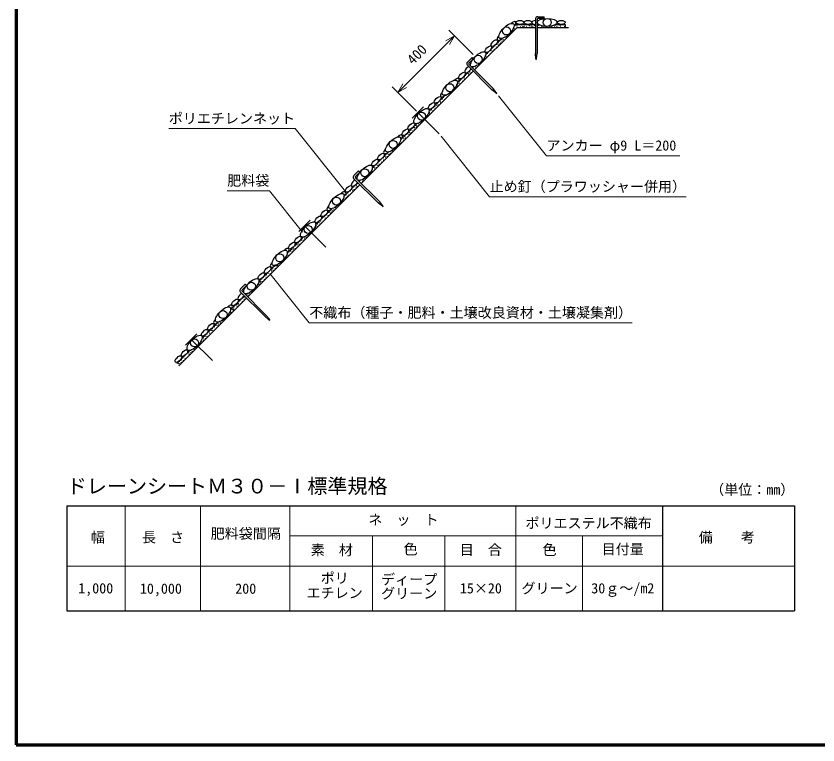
# Model space of a CAD drawing. Units: millimetres, scale not verified. Extents: x 200 to 8200, y 200 to 5838.
# Drawn here: x 200 to 4200, y 200 to 3835 of the extents above; entities that cross this region are included whole.
import ezdxf
from ezdxf.enums import TextEntityAlignment as Align

# ---------------------------------------------------------------- set-up
doc = ezdxf.new("R2010")
doc.units = ezdxf.units.MM
doc.header["$LTSCALE"] = 20
doc.layers.add('C-MTR', color=5, linetype='Continuous')
doc.layers.add('C-MTR-TXT', color=5, linetype='Continuous')
for name, color, linetype, lineweight in [('C-MTR-FRAM', 5, 'Continuous', 25), ('C-MTR-LINE', 5, 'Continuous', 13), ('C-STR', 7, 'Continuous', 25), ('C-STR-DIM', 1, 'Continuous', 13), ('C-STR-HTXT', 1, 'Continuous', 13), ('C-TTL', 2, 'Continuous', 70)]:
    doc.layers.add(name, color=color, linetype=linetype, lineweight=lineweight)
doc.styles.add('ＭＳ ゴシック', font='')
doc.styles.get('ＭＳ ゴシック').set_extended_font_data('MS Gothic')

msp = doc.modelspace()

# ---------------------------------------------------------------- linework, layer by layer
at = {"layer": 'C-MTR-FRAM'}
for p, q in [((453.11, 1392.31), (453.11, 869.31)), ((453.11, 1392.31), (4082.31, 1392.31)), ((3423.98, 1392.31), (3423.98, 869.31)), ((4082.31, 1392.31), (4082.31, 869.31)), ((453.11, 869.31), (4082.31, 869.31))]:
    msp.add_line(p, q, dxfattribs=at)
at = {"layer": 'C-MTR-LINE'}
for p, q in [((744.81, 1392.31), (744.81, 869.31)), ((1120.73, 1392.31), (1120.73, 869.31)), ((1566.02, 1392.31), (1566.02, 869.31)), ((2693.67, 1392.31), (2693.67, 869.31)), ((1566.02, 1242.31), (3423.98, 1242.31)), ((1977.48, 1242.31), (1977.48, 869.31)), ((2338.97, 1242.31), (2338.97, 869.31)), ((3024.75, 1242.31), (3024.75, 869.31)), ((453.11, 1092.31), (4082.31, 1092.31))]:
    msp.add_line(p, q, dxfattribs=at)
at = {"layer": 'C-STR'}
for p, q in [((2790.53, 3823.24), (2790.53, 3648.15)), ((2799.53, 3818.15), (2799.53, 3648.15)), ((2802.05, 3832.13), (2834.99, 3832.13)), ((2834.99, 3823.13), (2804.93, 3823.13)), ((2834.99, 3823.13), (2834.99, 3832.13)), ((2487.4, 3566.35), (2699.53, 3778.48)), ((2597.86, 3676.81), (2699.53, 3778.48)), ((2684.18, 3784.35), (2693.31, 3793.48)), ((2693.31, 3793.48), (2790.53, 3793.48)), ((2699.53, 3778.48), (2790.53, 3778.48)), ((2799.53, 3793.48), (2806.23, 3793.48)), ((2799.53, 3778.48), (2955.91, 3778.48)), ((2892.83, 3793.48), (2939.53, 3793.48)), ((2939.53, 3793.48), (2939.53, 3778.48)), ((2542.76, 3642.93), (2622.95, 3723.11)), ((2793.53, 3623.15), (2790.53, 3648.15)), ((2796.53, 3623.15), (2799.53, 3648.15)), ((2451.33, 3605.76), (2474.62, 3629.06)), ((2480.98, 3622.7), (2459.74, 3601.44)), ((2480.98, 3622.7), (2474.62, 3629.06)), ((2793.53, 3623.15), (2795.03, 3618.15)), ((2795.03, 3618.15), (2796.53, 3623.15)), ((2401.34, 3501.51), (2470.32, 3570.49)), ((2449.47, 3591.33), (2573.32, 3467.55)), ((2459.44, 3594.09), (2579.68, 3473.92)), ((2476.79, 3576.95), (2481.53, 3581.69)), ((1921.71, 3000.66), (2480.93, 3559.88)), ((2259.92, 3360.08), (2340.1, 3440.27)), ((2593.12, 3452), (2573.32, 3467.55)), ((2595.24, 3454.12), (2579.68, 3473.92)), ((2593.12, 3452), (2597.72, 3449.53)), ((2597.72, 3449.53), (2595.24, 3454.12)), ((2232.84, 3382.5), (2176.27, 3325.93)), ((2310.62, 3248.15), (2204.55, 3354.21)), ((2118.5, 3218.66), (2198.68, 3298.85)), ((1977.08, 3077.24), (2057.26, 3157.43)), ((1885.64, 3040.07), (1908.93, 3063.37)), ((1915.3, 3057.01), (1894.05, 3035.75)), ((1915.3, 3057.01), (1908.93, 3063.37)), ((1835.66, 2935.82), (1904.64, 3004.8)), ((1883.78, 3025.64), (2007.63, 2901.86)), ((1893.75, 3028.4), (2014, 2908.23)), ((1911.1, 3011.27), (1915.84, 3016)), ((1356.02, 2434.98), (1915.25, 2994.2)), ((2027.44, 2886.31), (2007.63, 2901.86)), ((2029.56, 2888.44), (2014, 2908.23)), ((2027.44, 2886.31), (2032.04, 2883.84)), ((2032.04, 2883.84), (2029.56, 2888.44)), ((1694.23, 2794.4), (1774.42, 2874.58)), ((1667.15, 2816.81), (1610.58, 2760.25)), ((1744.93, 2682.46), (1638.87, 2788.53)), ((1552.81, 2652.98), (1633, 2733.16)), ((1411.39, 2511.56), (1491.58, 2591.74)), ((1319.96, 2474.38), (1343.25, 2497.69)), ((1349.61, 2491.33), (1328.37, 2470.06)), ((1349.61, 2491.33), (1343.25, 2497.69)), ((1318.1, 2459.96), (1441.95, 2336.18)), ((1328.07, 2462.72), (1448.31, 2342.54)), ((1345.42, 2445.58), (1350.15, 2450.32)), ((1012.57, 2091.52), (1349.56, 2428.51)), ((1269.97, 2370.14), (1338.95, 2439.12)), ((1461.75, 2320.63), (1441.95, 2336.18)), ((1463.87, 2322.75), (1448.31, 2342.54)), ((1461.75, 2320.63), (1466.35, 2318.15)), ((1466.35, 2318.15), (1463.87, 2322.75)), ((1128.55, 2228.71), (1208.73, 2308.9)), ((1101.47, 2251.13), (1044.9, 2194.56)), ((1179.25, 2116.78), (1073.18, 2222.84)), ((1001.97, 2102.13), (1067.31, 2167.48))]:
    msp.add_line(p, q, dxfattribs=at)
at = {"layer": 'C-STR', "color": 3}
for centre, radius in [((2849.53, 3803.48), 20), ((2646.49, 3760.8), 20), ((2505.07, 3619.38), 20), ((2363.65, 3477.96), 20), ((2222.23, 3336.54), 20), ((2080.81, 3195.12), 20), ((2106.18, 3190.65), 0.3), ((1939.39, 3053.69), 20), ((1797.97, 2912.27), 20), ((1656.54, 2770.85), 20), ((1515.12, 2629.43), 20), ((1373.7, 2488.01), 20), ((1232.28, 2346.59), 20), ((1090.86, 2205.17), 20)]:
    msp.add_circle(centre, radius, dxfattribs=at)
at = {"layer": 'C-STR'}
for centre in [(2679.73, 3770.47), (2679.73, 3762.59), (2687.1, 3771.57), (2689.17, 3783.1), (2693.9, 3791.5), (2698.72, 3788.04), (2699.06, 3781.91), (2706.43, 3790.89), (2717.12, 3781.24), (2722.69, 3786.82), (2728.68, 3782.38), (2736.87, 3783.1), (2741.59, 3791.5), (2746.41, 3788.04), (2746.75, 3781.91), (2754.12, 3790.89), (2758.09, 3789.04), (2762.91, 3785.58), (2763.25, 3779.46), (2770.38, 3786.82), (2776.37, 3782.38), (2782.66, 3790.62), (2787.49, 3787.16), (2787.83, 3781.04), (2806.63, 3789.07), (2810.54, 3782.78), (2823.31, 3783.76), (2832.48, 3781.24), (2844.04, 3782.38), (2859.81, 3781.24), (2871.37, 3782.38), (2884.9, 3782.78), (2891.96, 3789.72), (2897.67, 3783.76), (2906.96, 3783.1), (2911.69, 3791.5), (2916.51, 3788.04), (2916.85, 3781.91), (2924.22, 3790.89), (2934.91, 3781.24), (2644.11, 3726.96), (2651.48, 3735.94), (2660.76, 3745.79), (2668.84, 3750.98), (2671.47, 3757.89), (2587.99, 3684.75), (2596.53, 3680.99), (2598.6, 3692.53), (2603.32, 3700.93), (2605.81, 3690.84), (2613.89, 3696.03), (2615.21, 3710.24), (2616.52, 3702.94), (2618.63, 3700.78), (2624.78, 3715.52), (2624.78, 3707.64), (2632.15, 3716.62), (2547.85, 3641.77), (2552.57, 3650.17), (2555.06, 3640.09), (2558.29, 3655.05), (2559.95, 3646.37), (2563.13, 3645.28), (2566.83, 3651.3), (2568.9, 3662.83), (2573.62, 3671.23), (2576.11, 3661.15), (2584.19, 3666.34), (2586.82, 3673.24), (2519.08, 3601.94), (2526.45, 3610.92), (2538.07, 3627.38), (2538.41, 3621.26), (2545.77, 3630.24), (2468.12, 3565.73), (2478.69, 3560.83), (2483.12, 3572.43), (2490.82, 3575.29), (2500.11, 3585.14), (2508.18, 3590.33), (2510.81, 3597.23), (2423.35, 3520.95), (2430.52, 3526.59), (2435.88, 3520.34), (2437.95, 3531.88), (2442.67, 3540.28), (2445.16, 3530.19), (2453.23, 3535.38), (2454.56, 3549.59), (2455.87, 3542.28), (2464.12, 3554.87), (2464.13, 3546.99), (2470.61, 3555.64), (2398.29, 3480.43), (2399.61, 3494.64), (2400.92, 3487.33), (2409.17, 3499.92), (2409.18, 3492.04), (2409.95, 3506.5), (2416.55, 3501.02), (2418.62, 3512.55), (2428.17, 3517.49), (2428.51, 3511.36), (2354.23, 3444.97), (2361.6, 3446.07), (2373.56, 3456.41), (2380.93, 3465.39), (2390.21, 3475.24), (2308.72, 3402.65), (2313.45, 3411.05), (2318.27, 3407.59), (2318.61, 3401.46), (2321.86, 3417.39), (2325.98, 3410.44), (2328.05, 3421.98), (2332.77, 3430.38), (2335.26, 3420.29), (2343.34, 3425.48), (2344.66, 3439.69), (2345.97, 3432.39), (2354.23, 3437.09), (2265.59, 3360.72), (2273.1, 3367.03), (2277.82, 3375.43), (2280.31, 3365.34), (2288.39, 3370.53), (2289.71, 3384.74), (2291.02, 3377.44), (2299.28, 3390.02), (2299.28, 3382.14), (2300.63, 3396.56), (2306.65, 3391.12), (2244.33, 3327.19), (2251.7, 3336.17), (2257.05, 3344.67), (2259.34, 3342.39), (2263.32, 3352.64), (2263.66, 3346.51), (2271.03, 3355.49), (2189.38, 3280.12), (2193.76, 3288.51), (2196.75, 3281.22), (2198.82, 3292.75), (2200.13, 3288.2), (2208.37, 3297.69), (2208.71, 3291.57), (2216.08, 3300.55), (2225.36, 3310.4), (2233.44, 3315.59), (2147.16, 3243.08), (2154.61, 3246.81), (2161.13, 3245.6), (2161.5, 3255.56), (2167.29, 3250.34), (2170.26, 3265.63), (2170.41, 3255.45), (2178.49, 3260.64), (2179.58, 3274.94), (2181.12, 3267.54), (2185.22, 3278.42), (2189.38, 3272.24), (2115.46, 3200.5), (2123.54, 3205.69), (2124.86, 3219.89), (2126.17, 3212.59), (2134.43, 3225.17), (2134.44, 3217.29), (2139.89, 3234.7), (2141.8, 3226.27), (2153.76, 3236.62), (2079.49, 3162.34), (2086.85, 3171.32), (2098.81, 3181.67), (2033.98, 3127.91), (2038.7, 3136.31), (2043.52, 3132.84), (2043.86, 3126.72), (2051.23, 3135.7), (2053.3, 3147.23), (2058.03, 3155.63), (2060.51, 3145.55), (2068.59, 3150.74), (2071.22, 3157.64), (1983.75, 3081.36), (1996.28, 3080.75), (1998.35, 3092.28), (2003.08, 3100.68), (2005.57, 3090.6), (2013.64, 3095.79), (2014.96, 3109.99), (2016.27, 3102.69), (2024.53, 3115.28), (2024.54, 3107.39), (2031.91, 3116.37), (1958.69, 3040.84), (1961.32, 3047.74), (1965.49, 3048.34), (1969.59, 3052.44), (1972.85, 3057.32), (1976.96, 3061.42), (1979.03, 3072.96), (1988.57, 3077.89), (1988.91, 3071.77), (1904.29, 3000.2), (1919.98, 3013.91), (1922.01, 3006.47), (1927.19, 3012.22), (1933.62, 3022.94), (1935.26, 3017.41), (1937.9, 3024.31), (1946.16, 3029.02), (1953.53, 3038), (1869.13, 2963.06), (1873.85, 2971.46), (1878.68, 2967.99), (1879.01, 2961.87), (1886.38, 2970.85), (1888.45, 2982.38), (1893.18, 2990.78), (1895.67, 2980.7), (1899.31, 2990.55), (1903.74, 2985.89), (1913, 2995.15), (1833.38, 2919.8), (1833.51, 2927.43), (1838.23, 2935.83), (1840.72, 2925.75), (1848.79, 2930.94), (1850.12, 2945.15), (1851.42, 2937.84), (1859.68, 2950.43), (1859.69, 2942.54), (1867.06, 2951.52), (1806.03, 2888.88), (1813.39, 2897.86), (1822.68, 2907.71), (1830.75, 2912.9), (1749.78, 2840.53), (1753.74, 2849.16), (1757.16, 2841.63), (1760.52, 2854.45), (1765.24, 2862.85), (1767.73, 2852.76), (1770.63, 2867.55), (1775.81, 2857.95), (1777.13, 2872.16), (1778.44, 2864.85), (1786.69, 2877.44), (1786.7, 2869.56), (1794.07, 2878.54), (1709, 2806.61), (1713.83, 2803.15), (1717.86, 2813.13), (1721.53, 2806), (1723.61, 2817.53), (1728.33, 2825.94), (1730.82, 2815.85), (1738.89, 2821.04), (1740.22, 2835.25), (1741.52, 2827.94), (1749.79, 2832.65), (1675.87, 2760.9), (1683.94, 2766.09), (1686.58, 2772.99), (1694.83, 2785.58), (1694.84, 2777.7), (1697.83, 2792.64), (1702.21, 2786.68), (1704.28, 2798.21), (1708.39, 2792.64), (1714.17, 2797.02), (1630.32, 2725.35), (1639.89, 2730.63), (1639.89, 2722.75), (1647.26, 2731.73), (1652.54, 2737.15), (1659.22, 2742.07), (1666.59, 2751.05), (1587.64, 2682.45), (1594.38, 2688.31), (1598.51, 2682.96), (1599.11, 2696.71), (1603.93, 2693.25), (1604.27, 2687.12), (1607.7, 2703.67), (1611.64, 2696.1), (1613.71, 2707.64), (1615.85, 2700.95), (1618.43, 2716.04), (1620.92, 2705.95), (1624.49, 2717.31), (1629, 2711.14), (1631.63, 2718.04), (1554.25, 2647.86), (1556.69, 2641.15), (1558.65, 2646.44), (1558.76, 2652.69), (1563.48, 2661.09), (1565.97, 2651), (1569.99, 2662.92), (1574.05, 2656.19), (1575.37, 2670.4), (1576.68, 2663.1), (1584.94, 2675.68), (1584.94, 2667.8), (1592.31, 2676.78), (1519.1, 2601.24), (1525.11, 2607.66), (1529.99, 2612.85), (1537.36, 2621.83), (1548.98, 2638.3), (1549.32, 2632.17), (1465.5, 2559.89), (1475.04, 2565.78), (1479.03, 2573.61), (1482.41, 2566.88), (1484.48, 2578.41), (1487.23, 2574.04), (1489.21, 2586.81), (1494.03, 2583.35), (1494.37, 2577.22), (1496.99, 2590.62), (1501.74, 2586.2), (1504.99, 2591.79), (1511.02, 2596.05), (1429.53, 2523.46), (1439.08, 2528.4), (1439.42, 2522.28), (1442.33, 2537.64), (1446.79, 2531.26), (1449.84, 2544.62), (1456.07, 2541.11), (1457.47, 2551.87), (1464.15, 2546.3), (1475.04, 2557.9), (1401.12, 2486.16), (1409.2, 2491.35), (1410.52, 2505.55), (1411.83, 2498.25), (1420.09, 2510.83), (1420.1, 2502.95), (1427.46, 2511.93), (1355.57, 2450.6), (1356.88, 2443.3), (1365.15, 2448), (1372.51, 2456.98), (1384.47, 2467.33), (1391.84, 2476.31), (1310.19, 2400.94), (1317.56, 2402.03), (1319.64, 2413.56), (1324.36, 2421.97), (1329.18, 2418.5), (1329.52, 2412.38), (1336.81, 2432.33), (1336.89, 2421.36), (1340.06, 2428.27), (1347.32, 2429.46), (1274.23, 2363.55), (1277.86, 2372.36), (1281.94, 2366.41), (1283.79, 2370.85), (1284.01, 2377.94), (1288.74, 2386.34), (1291.22, 2376.26), (1299.3, 2381.45), (1300.62, 2395.65), (1301.93, 2388.35), (1310.2, 2393.05), (1236.28, 2321.31), (1244.35, 2326.5), (1255.25, 2338.1), (1262.62, 2347.08), (1268.91, 2357.16), (1274.57, 2357.43), (1190.72, 2285.76), (1200.29, 2291.04), (1200.3, 2283.15), (1207.67, 2292.13), (1208.92, 2298.62), (1209.74, 2303.67), (1219.28, 2308.6), (1219.62, 2302.48), (1226.99, 2311.46), (1232.01, 2316.32), (1154.79, 2248.72), (1159.51, 2257.12), (1164.33, 2253.65), (1164.67, 2247.53), (1172.04, 2256.51), (1174.11, 2268.04), (1178.84, 2276.44), (1181.33, 2266.36), (1189.4, 2271.55), (1192.03, 2278.45), (1117.09, 2201.56), (1126.38, 2211.41), (1134.45, 2216.6), (1135.77, 2230.81), (1137.08, 2223.5), (1145.34, 2236.09), (1145.35, 2228.2), (1152.72, 2237.18), (1068.94, 2166.54), (1079.5, 2161.65), (1082.13, 2168.55), (1090.4, 2173.25), (1097.77, 2182.23), (1109.72, 2192.58), (1025.88, 2120.91), (1035.44, 2126.19), (1042.82, 2127.29), (1044.89, 2138.82), (1053.24, 2147.26), (1054.78, 2137.63), (1061.81, 2154.9), (1062.93, 2148.38), (1071.43, 2156.46), (1013.99, 2111.59), (1016.48, 2101.51), (1024.55, 2106.7), (1027.18, 2113.6), (1035.45, 2118.31)]:
    msp.add_circle(centre, 0.3, dxfattribs=at)
for centre, radius, start, end in [((2802.21, 3820.01), 12.12, 90.74558, 164.52089), ((2804.53, 3818.15), 5, 85.32404, 180), ((2660, 3810.14), 35.21, 327.26574, 330.04312), ((2460.01, 3597.3), 12.12, 135.76262, 209.53793), ((2462.97, 3597.62), 5, 130.3409, 225.01704), ((1894.33, 3031.62), 12.12, 135.76262, 209.53793), ((1897.29, 3031.94), 5, 130.3409, 225.01704), ((1328.64, 2465.93), 12.12, 135.76262, 209.53793), ((1331.6, 2466.25), 5, 130.3409, 225.01704), ((1009.27, 2103.19), 0.3, 45, 176.71332), ((1009.27, 2103.19), 0.3, 273.28668, 45)]:
    msp.add_arc(centre, radius, start, end, dxfattribs=at)
for centre, major_axis, ratio in [((2646.49, 3760.8), (35.36, 35.36), 0.4), ((2713.52, 3803.48), (20, 0), 0.5), ((2753.52, 3803.48), (20, 0), 0.5), ((2849.53, 3803.48), (50, 0), 0.4), ((2919.53, 3803.48), (20, 0), 0.5), ((2555.58, 3669.89), (15.15, 15.15), 0.466667), ((2585.89, 3700.19), (15.15, 15.15), 0.466584), ((2505.07, 3619.38), (35.36, 35.36), 0.4), ((2363.65, 3477.96), (35.36, 35.36), 0.4), ((2424.26, 3538.57), (15.15, 15.15), 0.466667), ((2272.74, 3387.05), (15.15, 15.15), 0.466667), ((2303.04, 3417.35), (15.15, 15.15), 0.466667), ((2222.23, 3336.54), (35.36, 35.36), 0.4), ((2171.73, 3286.03), (15.15, 15.15), 0.466667), ((2141.42, 3255.73), (15.15, 15.15), 0.466667), ((2080.81, 3195.12), (35.36, 35.36), 0.4), ((1989.9, 3104.21), (15.15, 15.15), 0.466667), ((2020.2, 3134.51), (15.15, 15.15), 0.466667), ((1939.39, 3053.69), (35.36, 35.36), 0.4), ((1858.58, 2972.89), (15.15, 15.15), 0.466667), ((1797.97, 2912.27), (35.36, 35.36), 0.4), ((1707.12, 2821.29), (15.15, 15.15), 0.466667), ((1737.36, 2851.67), (15.15, 15.15), 0.466667), ((1656.54, 2770.85), (35.36, 35.36), 0.4), ((1606.04, 2720.34), (15.15, 15.15), 0.466667), ((1575.73, 2690.04), (15.15, 15.15), 0.466667), ((1515.12, 2629.43), (35.36, 35.36), 0.4), ((1454.52, 2568.82), (15.15, 15.15), 0.466667), ((1373.7, 2488.01), (35.36, 35.36), 0.4), ((1424.21, 2538.51), (15.15, 15.15), 0.466667), ((1292.9, 2407.2), (15.15, 15.15), 0.466667), ((1232.28, 2346.59), (35.36, 35.36), 0.4), ((1171.67, 2285.98), (15.15, 15.15), 0.466667), ((1171.67, 2285.98), (15.15, 15.15), 0.466667), ((1090.86, 2205.17), (35.36, 35.36), 0.4), ((1141.36, 2255.68), (15.15, 15.15), 0.466667), ((1141.37, 2255.68), (15.15, 15.15), 0.466667), ((1040.35, 2154.66), (15.15, 15.15), 0.466667), ((1010.04, 2124.36), (15.15, 15.15), 0.466667)]:
    msp.add_ellipse(centre, major_axis=major_axis, ratio=ratio, dxfattribs=at)
for centre, major_axis, ratio, start_param, end_param in [((2677.81, 3792.12), (14.14, 14.14), 0.5, 4.6639847, 7.9023629), ((2793.48, 3803.48), (20, 0), 0.5, 1.7190829, 4.5641024), ((2793.48, 3803.48), (20, 0), 0.5, 1.0051981, 1.2637376), ((2793.48, 3803.48), (20, 0), 0.5, 5.0194477, 5.2779847), ((2615.18, 3729.49), (14.14, 14.14), 0.5, 1.5224109, 4.7607889), ((2454.56, 3568.87), (15.15, 15.15), 0.466667, 0.9601709, 5.323292), ((2454.56, 3568.87), (15.15, 15.15), 0.466667, 6.1691894, 6.3974588), ((2394.97, 3509.27), (14.14, 14.14), 0.5, 4.6639847, 7.9023629), ((2332.34, 3446.64), (14.14, 14.14), 0.5, 1.5224109, 4.7607889), ((2112.12, 3226.43), (14.14, 14.14), 0.5, 4.6639847, 7.9023629), ((2049.49, 3163.8), (14.14, 14.14), 0.5, 1.5224109, 4.7607889), ((1888.84, 3003.25), (15.15, 15.15), 0.466667, 0.9618545, 5.3216084), ((1829.28, 2943.59), (14.14, 14.14), 0.5, 4.6639847, 7.9023629), ((1766.65, 2880.96), (14.14, 14.14), 0.5, 1.5224109, 4.7607889), ((1546.44, 2660.75), (14.14, 14.14), 0.5, 4.6639847, 7.9023629), ((1483.81, 2598.12), (14.14, 14.14), 0.5, 1.5224109, 4.7607889), ((1323.2, 2437.51), (15.15, 15.15), 0.466667, 0.9610637, 5.3223992), ((1263.6, 2377.9), (14.14, 14.14), 0.5, 4.6639847, 7.9023629), ((1200.97, 2315.27), (14.14, 14.14), 0.5, 1.5224109, 4.7607889)]:
    msp.add_ellipse(centre, major_axis=major_axis, ratio=ratio, start_param=start_param, end_param=end_param, dxfattribs=at)
at = {"layer": 'C-STR-DIM'}
for p, q in [((2480.32, 3644.13), (2359.23, 3765.22)), ((2104.67, 3454.09), (2387.52, 3736.94)), ((2387.52, 3736.94), (2344.21, 3711.94)), ((2387.52, 3736.94), (2362.52, 3693.64)), ((2197.48, 3361.29), (2076.39, 3482.38)), ((2104.67, 3454.09), (2129.67, 3497.4)), ((2104.67, 3454.09), (2147.97, 3479.09))]:
    msp.add_line(p, q, dxfattribs=at)
at = {"layer": 'C-STR-HTXT'}
for p, q in [((2606.84, 3437.29), (2845.87, 3138.8)), ((961.87, 3273.68), (1591.87, 3273.68)), ((1591.87, 3273.68), (1843.34, 2959.63)), ((2319.99, 3236.44), (2562.09, 2934.11)), ((2845.87, 3138.8), (3510.87, 3138.8)), ((1253.45, 2964.09), (1463.45, 2964.09)), ((1463.45, 2964.09), (1629.15, 2757.16)), ((2562.09, 2934.11), (3542.09, 2934.11)), ((1465.52, 2551.59), (1662.72, 2305.32)), ((1662.72, 2305.32), (3272.72, 2305.32))]:
    msp.add_line(p, q, dxfattribs=at)
at = {"layer": 'C-TTL'}
msp.add_lwpolyline([(200, 200), (8200, 200), (8200, 5740), (200, 5740)], close=True, dxfattribs=at)

# ---------------------------------------------------------------- texts
at = {"layer": 'C-MTR', "style": 'ＭＳ ゴシック'}
msp.add_text('ドレーンシートＭ３０－Ⅰ標準規格', height=73.31, dxfattribs=at).set_placement((453.11, 1432.31), align=Align.BOTTOM_LEFT)
at = {"layer": 'C-MTR-TXT', "style": 'ＭＳ ゴシック'}
msp.add_text('（単位：mm）', height=51.32, dxfattribs=at).set_placement((3662.31, 1432.31), align=Align.BOTTOM_LEFT)
for s, p in [('ネ\u3000ッ\u3000ト', (2132.33, 1282.31)), ('肥料袋間隔', (1345.7, 1213.31)), ('素\u3000材', (1775.22, 1131.31)), ('色', (2168.23, 1135.45)), ('目\u3000合', (2518.56, 1132.31)), ('色', (2861.32, 1132.31)), ('目付量', (3226.13, 1135.45)), ('ポリ', (1789.42, 991.31)), ('エチレン', (1789.42, 917.31))]:
    msp.add_text(s, height=51.32, dxfattribs=at).set_placement(p, align=Align.BOTTOM_CENTER)
for s, p in [('ポリエステル不織布', (3055.95, 1306.38)), ('幅', (608.28, 1235.72)), ('長\u3000さ', (933.39, 1235.72)), ('備\u3000\u3000考', (3745.22, 1235.72)), ('1,000', (597.48, 981.5)), ('10,000', (922.59, 979.7)), ('200', (1345.7, 979.7)), ('15×20', (2518.56, 981.5)), ('グリーン', (2861.32, 981.5)), ('30ｇ～/m2', (3226.61, 981.5))]:
    msp.add_text(s, height=51.32, dxfattribs=at).set_placement(p, align=Align.MIDDLE_CENTER)
for s, p in [('ディープ', (2020.99, 1051.5)), ('グリーン', (2020.99, 981.5))]:
    msp.add_text(s, height=51.32, dxfattribs=at).set_placement(p, align=Align.TOP_LEFT)
at = {"layer": 'C-STR-DIM', "color": 7, "style": 'ＭＳ ゴシック'}
msp.add_text('400', height=51.32, rotation=45, dxfattribs=at).set_placement((2191.37, 3577.98), align=Align.BOTTOM_LEFT)
at = {"layer": 'C-STR-HTXT', "color": 7, "style": 'ＭＳ ゴシック'}
for s, p in [('ポリエチレンネット', (961.87, 3283.68)), ('アンカー φ9 L＝200', (2845.87, 3148.8)), ('肥料袋', (1253.45, 2974.09)), ('止め釘（プラワッシャー併用）', (2562.09, 2944.11)), ('不織布（種子・肥料・土壌改良資材・土壌凝集剤）', (1662.72, 2315.32))]:
    msp.add_text(s, height=51.32, dxfattribs=at).set_placement(p, align=Align.BOTTOM_LEFT)

doc.saveas('drawing.dxf')
